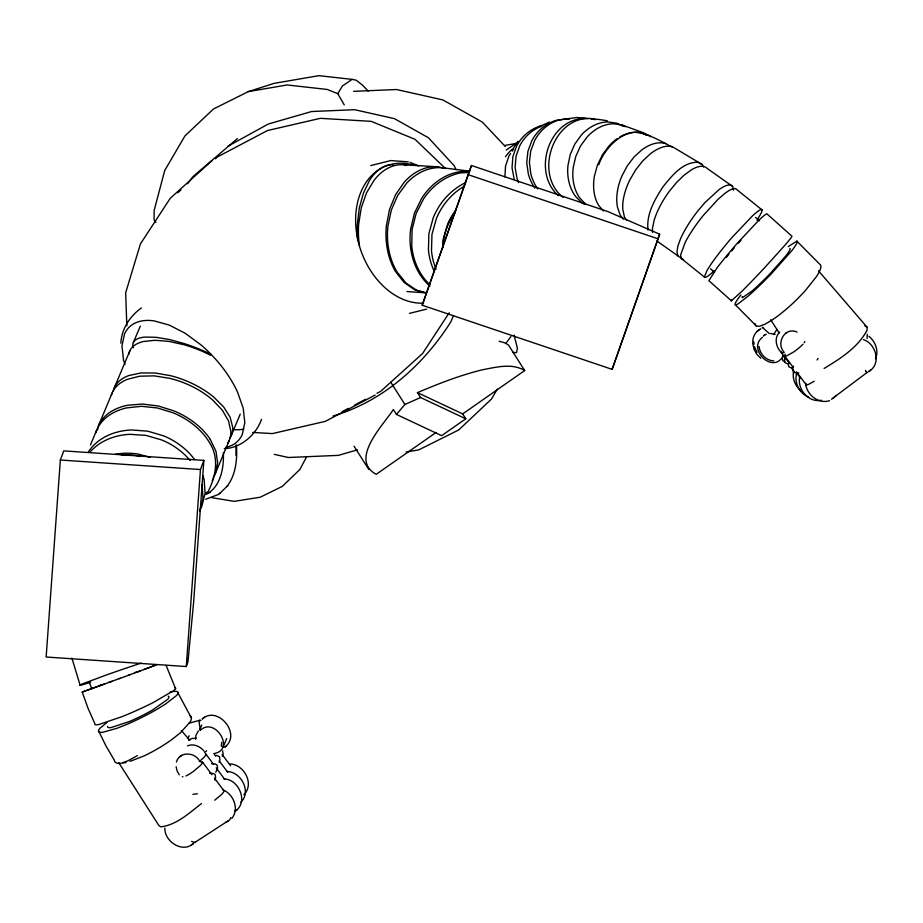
<?xml version="1.0" encoding="UTF-8"?>
<svg xmlns="http://www.w3.org/2000/svg" width="923" height="923" viewBox="0 0 923 923"><rect width="100%" height="100%" fill="white"/><g stroke="black" fill="none" stroke-linecap="round" stroke-linejoin="round"><path stroke-width="1.38" d="M223.354 452.535C224.024 467.707 220.862 486.825 206.094 494.393M235.93 455.293L236.046 447.136M236.588 447.724C237.153 461.119 235.423 475.691 226.873 486.502M442.855 247.687L443.132 239.519L447.805 223.666A64.287 61.679 -60.8 0 1 456.274 209.406M443.202 247.272L443.444 240.465A64.16 62.372 -51.7 0 1 455.131 212.694M867.078 338.545L867.262 334.357M164.848 828.104C164.34 841.488 182.592 853.498 193.299 843.599L190.911 845.364M504.904 176.893L505.55 165.978L509.092 155.675L510.65 153.426M60.353 460.012L46.15 657.014L186.261 666.533L187.957 661.964L193.645 602.05L203.856 460.392L63.745 450.886L60.353 460.012L200.464 469.53L203.856 460.392M186.261 666.533L200.464 469.53M195.641 739.288L195.941 735.343L198.376 730.843M221.347 746.315L221.647 742.369M752.822 343.01C752.314 337.068 755.464 331.345 760.806 328.761M793.503 371.957C792.176 379.122 795.603 386.46 801.118 390.971M796.376 374.173C794.357 383.541 799.826 393.579 808.686 397.132M799.803 376.549C796.768 389.01 808.56 403.039 821.505 400.247M230.75 817.674L229.862 819.739L194.603 842.595L191.603 841.384M704.353 277.027L707.306 269.885L711.518 263.447A42.943 4.546 -49.8 0 1 731.385 238.18L752.326 216.005A47.061 4.984 -49.8 0 1 762.063 209.925L736.762 189.584A46.935 10.072 -52.2 0 0 724.555 193.68L717.886 199.46L703.211 215.521A42.943 9.218 -52.2 0 0 685.224 242.322L680.609 255.013L681.151 258.371L704.353 277.027A47.061 4.984 -49.8 0 0 714.102 270.947M762.075 209.925L761.556 212.44L757.01 220.285M120.855 343.16C121.513 328.842 130.005 316.07 141.404 307.936M214.078 753.537C235.711 749.961 215.14 716.386 200.36 730.231M97.561 429.818L98.473 425.734L112.248 392.771M213.282 477.595A65.072 43.196 22.1 0 0 215.232 473.891L217.666 463L215.947 451.209L210.202 439.313M96.027 432.725L96.627 430.164A64.875 45.942 22 0 1 126.532 407.908L141.507 406.305L157.395 407.978L173.12 412.8A62.176 44.027 22 0 1 209.094 441.967C219.789 457.82 215.901 477.376 207.248 493.136M261.567 419.342C256.052 434.664 241.099 448.105 224.301 448.624M199.68 511.469L203.002 498.385L202.137 484.552M785.242 357.097L784.492 359.658L785.023 362.693L787.942 363.904M793.48 366.166L792.73 368.727L793.261 371.75L795.003 372.811L798.81 372.973M219.189 762.248L219.939 759.733L219.466 756.675L216.605 755.383M214.851 780.131L215.601 777.616L215.14 774.559L213.386 773.486L209.625 773.243M222.351 756.41L223.112 753.883L222.639 750.826M422.203 305.213L471.457 165.505L608.003 211.621L659.657 234.211L613.807 364.781L612.111 369.35L422.203 305.213L471.457 165.505M612.111 369.35L659.657 234.211M90.477 444.967L96.627 430.164M215.232 473.891L229.008 440.929M114.348 387.683L129.924 350.659M231.108 435.852L240.234 414.127M133.374 342.514L140.296 326.131M453.551 315.551L450.724 322.081C423.369 365.093 382.584 401.655 333.007 416.008M199.656 729.943L201.791 725.016M222.974 747.203L226.712 738.573M773.751 334.553L776.947 329.292M875.489 358.77C879.042 350.982 875.362 341.475 868.935 336.307M176.466 762.04C179.039 751.657 194.015 751.784 199.091 760.229M187.807 738.492L189.146 735.746M598.692 164.836C605.569 145.038 629.682 122.401 650.877 136.742M782.992 356.093C773.37 374.484 746.834 349.54 762.421 337.299M306.609 456.827L299.883 469.472L282.242 486.444L260.136 497.243L234.165 501.362L211.032 497.532M785.254 354.144L784.642 355.297A11.595 2.181 -36.6 0 0 786.858 355.782L793.688 351.951A13.049 2.457 -36.6 0 0 801.118 346.056L802.941 344.233M804.187 342.698L804.798 341.545M497.301 389.102L491.498 399.036L458.766 429.922L418.754 449.87L406.12 452.039M344.244 104.887L337.783 93.661L342.41 85.989L352.078 79.378L356.07 80.151L362.474 85.101L368.231 91.112M817.097 359.97L818.09 358.424M836.238 395.356L832.892 398.644M449.178 312.805L422.549 353.555L380.714 391.317L376.976 393.29M215.797 772.205L217.586 768.109L217.113 765.052L215.371 763.99L211.609 763.736M511.965 150.241L518.195 141.219M512.196 151.176L513.753 148.926M187.565 183.781L192.665 176.881L237.476 138.542M505.862 343.402L510.927 336.549M396.452 414.427L404.909 404.482L420.565 397.525L465.792 418.788L441.632 435.668L396.452 414.427L393.348 409.535C383.437 424.926 348.975 459.446 376.192 474.341L436.175 432.414M738.4 243.199L740.915 240.395M231.846 818.355C239.634 808.952 233.438 793.803 222.651 789.719M205.737 499.228L218.093 494.601L220.505 492.709M506.15 150.034L518.345 141.819M219.455 493.736L227.843 485.556M204.71 752.591L206.648 750.745M200.914 720.528L199.922 720.205L199.033 722.259L200.36 729.562M779.716 332.095C773.497 337.853 776.231 348.709 782.462 353.382M212.025 160.602L170.19 198.364L140.434 243.914L125.666 292.776L126.832 325.807M177.827 192.734L180.966 189.907M215.474 158.756L217.563 156.864L267.393 130.57L320.316 118.329L371.173 121.34L414.981 139.292L445.417 168.494M224.935 747.03C241.918 734.339 217.782 704.872 202.114 719.04L204.514 717.263M243.845 794.761C254.771 784.215 244.157 764.152 229.792 763.932M240.857 802.283C251.794 791.738 241.168 771.663 226.804 771.455M237.246 809.586L234.846 811.352C248.956 802.918 239.219 779.093 223.885 778.897M194.603 842.595L195.341 841.961M199.333 761.579L203.625 757.748A11.607 2.192 -36.6 0 0 205.921 754.091L205.344 753.779M788.242 246.591L796.861 241.145L819.762 264.232A47.05 9.472 -43.3 0 1 816.578 276.45L804.614 291.483L796.711 299.64A43.012 8.653 -43.3 0 1 771.813 320.2L765.005 324.192L759.767 326.2L756.468 326.107L735.458 304.925A47.119 4.384 -45.6 0 1 740.881 294.956M201.456 803.61C189.192 812.955 176.593 825.081 160.671 826.846L158.756 825.335L118.755 762.64M757.252 331.288L759.641 329.488M179.697 756.837L181.589 755.441M224.912 747.053L226.112 746.119M214.747 800.206L221.612 794.426A11.607 2.192 -36.6 0 0 223.908 790.769L214.482 778.124M865.405 370.331L866.916 372.592L831.461 399.232M731.408 300.817L742.496 290.71A42.954 1.604 -46.8 0 0 764.775 267.555L785.196 244.93A47.131 1.765 -46.8 0 0 791.796 236.08L767.244 214.136A47.096 3.404 -49.1 0 0 758.256 220.851L737.442 243.13A42.943 3.104 -49.1 0 0 716.998 267.912L708.899 280.696L731.408 300.817A47.131 1.765 -46.8 0 1 731.616 299.94M763.506 335.834L766.182 334.172M797.045 332.084C784.838 326.419 775.632 343.344 784.158 352.321M868.208 371.773L870.608 370.169M106.86 722.571L100.284 727.959A47.119 6.784 -26.3 0 0 103.041 732.216L117.013 728.282L126.439 724.543A42.966 6.184 -26.3 0 0 156.76 709.441L165.252 704.249L176.247 695.746A47.119 6.784 -26.3 0 0 173.489 691.489L169.89 692.285M763.575 335.776L764.475 335.141M785.519 333.411L786.419 332.788M869.385 371.046C881.627 363.754 875.881 343.621 863.501 339.606M524.679 370.561C511.942 362.774 496.032 367.285 482.383 369.788C460.058 375.269 438.575 383.645 417.461 392.633L462.688 413.896L524.679 370.561L508.481 345.006L504.431 342.698L499.147 341.268M188.615 740.258L191.811 738.504L196.08 738.146M814.259 381.245L808.283 384.522A11.595 2.181 -36.6 0 1 806.067 384.026M137.342 755.625L127.893 760.829L123.013 762.525M228.443 821.02L225.593 822.405M824.112 368.45C840.426 358.562 858.113 347.44 867.124 330.03L867.02 327.111L818.47 270.808M227.75 146.307L268.305 124.017L311.57 111.533L354.605 109.699L394.467 118.652L428.434 137.769L454.208 165.748L455.974 169.636M342.11 411.693L348.329 408.404M354.559 405.116L365.773 399.209M375.165 395.056L325.346 421.35L272.423 433.591L252.648 432.426M352.078 79.378L318.873 75.663L274.131 83.358L248.287 91.631L213.467 109.006L184.969 135.889L164.744 170.455L154.164 210.363L154.118 220.078L155.906 222.339M187.531 745.876C193.403 743.246 200.383 746.407 204.11 751.218M539.655 126.486L549.543 122.044M174.839 687.612A47.131 4.569 -24.2 0 1 173.501 690.716L153.172 702.565A42.954 4.165 -24.2 0 1 122.321 716.548L99.038 724.463A47.131 4.569 -24.2 0 1 94.931 723.828L88.02 708.241L82.228 692.1L92.369 688.27M99.834 685.535L102.13 684.681M143.757 669.567L155.145 665.252M157.141 664.641L136.65 672.209M99.972 685.431L102.603 684.462M128.643 675.163L140.469 670.836M119.252 678.67L130.085 674.678M108.706 682.535L120.278 678.243M134.896 672.59L137.354 671.702M112.133 681.232L82.228 692.1M735.458 304.925L737.812 304.071L748.022 296.214A42.966 4.004 -45.6 0 0 771.213 273.923L791.438 251.114A47.119 4.384 -45.6 0 0 796.861 241.145M104.761 683.931L91.654 688.627L89.393 682.339M829.604 400.674C818.424 404.366 806.448 394.594 805.617 383.31M141.046 663.141L138.369 664.018A42.943 1.085 -19 0 0 106.364 674.99L83.324 683.551A47.061 1.188 -19 0 0 82.77 684.67L90.581 682.339M130.051 761.325L143.423 756.202A43.012 10.095 -30.5 0 0 172.601 738.977L180.504 732.689L190.23 721.832A47.05 11.041 -30.5 0 0 189.965 715.602M197.384 793.803L192.895 794.334M357.409 449.87L338.36 455.374L288.299 457.496L274.258 454.347M370.711 165.586L390.729 160.567L408.266 161.871M189.192 723.147L199.922 720.205M426.657 309.124L409.547 313.347M505.089 145.361L517.411 143.238M248.287 91.631L287.076 84.962L327.169 89.45L337.783 93.661M200.672 761.925L202.483 762.029L211.909 774.674M588.182 118.571C549.866 115.456 530.933 171.309 558.323 195.63M119.782 763.425L126.013 762.56M469.057 172.451L460.462 172.901A64.887 55.507 -79.4 0 0 423.588 198.883L416.135 213.478L412.096 229.539L411.762 245.956A62.153 53.165 -79.4 0 0 429.945 284.792M353.613 91.342L396.521 89.519L442.89 99.926L482.406 122.159L505.377 146.595M206.037 492.49L210.052 492.64M359.497 245.795A61.599 38.824 -87.7 0 1 358.678 223.989L361.285 207.779L366.489 192.953L373.907 180.516A66.375 41.835 -87.7 0 1 403.962 164.825L438.425 166.832L443.605 168.274M406.997 291.553L426.068 292.891L414.404 289.649L403.962 282.323L395.436 271.42A61.818 44.327 -85.6 0 1 386.379 225.593L389.541 209.429L395.609 194.649L404.182 182.269A65.833 47.2 -85.6 0 1 438.425 166.821M585.355 118.144L576.737 117.521L559.073 119.944A45.977 41.593 81.9 0 0 534.717 140.4L530.737 150.98L529.387 162.321L530.783 173.651A42.354 38.305 81.9 0 0 537.763 188.973M512.796 352.39L516.499 352.655L517.399 348.236L514.088 335.211M426.449 293.029L416.965 290.457L406.062 283.096L397.19 272.158A61.922 46.554 -84.5 0 1 387.914 226.32L391.294 210.167L397.721 195.422L406.743 183.089A65.591 49.311 -84.5 0 1 442.659 167.79L469.622 171.182M634.493 132.266C648.223 133.166 660.199 140.988 672.198 147.08M569.468 119.159L566.814 118.802L556.246 120.348A45.965 42.239 74.6 0 0 531.786 140.827L527.898 151.384L526.721 162.69L528.325 173.997A42.32 38.881 74.6 0 0 534.855 188.084M770.451 333.491L775.101 334.449M773.762 360.939C766.136 360.535 759.802 354.051 759.087 346.529M791.715 368L788.796 366.777L788.265 363.754M643.816 132.924L622.114 125.009L613.287 123.751A46.035 35.028 -72.9 0 0 587.132 136.95L580.509 145.996L575.756 156.472L573.195 167.64A42.654 32.455 -72.9 0 0 579.644 197.857L586.001 204.537M591.02 118.998L595.266 119.632M597.827 119.309L607.299 120.74M597.181 119.471C555.888 109.733 531.763 172.451 563.03 197.372M866.916 372.592L866.086 371.738M442.659 167.79L445.371 168.528M140.388 456.47L137.746 455.731A64.195 58.276 21.6 0 0 121.386 455.189M150.287 457.462L138.392 454.093A64.218 56.453 21.7 0 0 115.467 454.231M403.962 164.825L406.535 165.621M468.065 174.643L657.961 238.78M409.997 162.344L418.673 165.898M623.048 126.278L617.164 123.267L608.015 121.917A46.023 36.551 -76 0 0 581.398 134.977L574.821 144.046L570.229 154.556L567.922 165.805A42.585 33.828 -76 0 0 575.49 196.345L582.263 203.141L584.617 204.341M622.114 125.009L625.482 126.763M182.304 776.601L182.892 776.901M643.908 133.95L646.296 135.231M703.545 166.971L702.265 164.571L697.926 162.217C682.639 162.033 671.932 175.785 663.152 186.596C654.788 199.368 646.112 214.217 648.015 230.058M784.585 361.654L782.831 360.605L782.312 358.62M864.782 325.738L867.02 327.111M702.265 164.571L672.279 146.653A46.369 23.86 -60.2 0 0 650.334 153.841L642.65 161.017L635.659 169.901L629.844 179.893A42.954 22.106 -60.2 0 0 622.806 209.533L624.467 217.067L626.625 220.32M657.038 241.088L678.013 255.948A46.842 12.53 -53.4 0 0 680.932 257.332M733.647 190.115L732.585 186.365L707.191 168.471A46.623 17.352 -56 0 0 691.281 169.913L684.001 175.243L676.513 182.546L669.325 191.315A43 16.003 -56 0 0 654.176 220.159L652.423 228.431L652.538 232.4M763.021 327.861L762.317 327.33L769.217 333.468M755.545 217.39L759.594 220.851M710.491 268.766L714.529 272.239M760.725 358.228L756.779 354.213L754.056 349.275L752.822 343.898M603.48 210.986L598.808 205.644A42.793 29.859 -68.3 0 1 594.4 176.155L597.423 165.148L602.465 154.776L609.18 145.765A46.058 32.143 -68.3 0 1 617.129 138.715M181.416 730.589L189.815 740.304M623.313 219.143L620.187 215.151L617.429 207.04A42.885 26.398 -64.1 0 1 621.906 176.028L627.294 165.817L634.147 156.852L641.97 149.745A46.185 28.428 -64.1 0 1 665.887 143.596M784.712 355.978L793.284 367.469M796.711 372.073L806.137 384.706M781.493 352.713L789.211 363.051M796.064 372.246L800.345 377.992M782.935 355.574L785.508 359.024M791.438 367.827L794.865 372.431M222.062 754.368L230.623 765.859M214.101 753.976L215.809 756.283M219.236 760.875L227.808 772.366M205.921 754.091L213.64 764.44M216.201 767.89L224.774 779.381M770.705 319.762L779.174 332.984M462.688 413.896L465.792 418.788M417.461 392.633L420.565 397.525M390.798 382.226L404.909 404.482M354.051 446.213L368.704 469.334M191.407 717.99L178.012 693.011M757.033 352.355L754.426 346.736M179.258 774.835L177.101 770.947L176.143 766.725M98.519 730.693L105.96 745.911L114.36 760.229A47.05 11.041 -30.5 0 0 119.782 763.425M175.543 688.57L166.14 665.46M124.997 364.366L123.578 360.339L121.951 345.837L124.513 333.953A65.441 37.035 45.2 0 1 154.245 320.904L169.244 325.069L185.2 333.272L201.041 344.948A86.554 48.988 45.2 0 1 237.499 391.998L243.199 408.128L244.814 422.63L242.253 434.514A65.441 37.035 45.2 0 1 225.535 447.413M80.128 685.27L71.89 658.007M678.013 255.948L676.951 252.198L677.817 246.326L680.563 238.745A42.954 11.491 -53.4 0 1 697.603 211.24L704.93 202.575L719.144 189.538A46.842 12.53 -53.4 0 1 732.585 186.365M514.146 178.912L512.046 167.859L512.853 156.737L516.511 146.296A45.885 43.104 47.4 0 1 541.201 125.69M236.126 444.736L236.553 447.367M753.872 341.96L753.999 344.36M243.857 429.126A65.441 37.035 45.2 0 1 233.6 429.599M423.611 303.136A71.786 53.107 70.7 0 1 355.828 226.112A71.786 53.107 70.7 0 1 414.069 165.263M185.915 775.989A13.037 2.457 -36.6 0 0 193.322 771.478L200.187 765.686A11.607 2.192 -36.6 0 0 202.483 762.029M783.639 352.517A11.595 2.181 -36.6 0 1 781.423 352.032M505.481 156.772A58.853 48.965 37.7 0 1 511.919 149.491M168.217 696.207A36.332 5.226 -26.3 0 1 167.582 699.426L152.595 709.96A33.17 4.777 -26.3 0 1 129.185 721.624L111.083 727.555A36.332 5.226 -26.3 0 1 107.587 726.389M726.355 257.436A33.147 2.4 -49.1 0 1 728.974 254.229M731.743 250.906A33.147 2.4 -49.1 0 1 734.2 248.01M683.585 259.386A46.935 10.072 -52.2 0 1 681.151 258.371M742.254 296.641A36.332 3.38 -45.6 0 0 742.461 297.656L752.13 290.953A33.17 3.092 -45.6 0 0 770.024 273.75L785.669 256.098A36.332 3.38 -45.6 0 0 789.857 248.414M756.468 326.096A47.05 9.472 -43.3 0 1 755.314 323.892M619.552 137.135A46.058 32.143 -68.3 0 1 625.771 134.112M627.005 133.673A46.058 32.143 -68.3 0 1 633.27 132.358M541.778 126.139A45.919 43 56.5 0 0 519.741 145.834L516.015 156.31L515.115 167.513L517.088 178.658A42.354 39.654 56.5 0 0 518.53 182.65M190.138 460.542A62.291 50.638 21.9 0 0 161.848 440.017L146.042 435.391L129.901 434.318A64.402 52.346 21.9 0 0 90.223 451.866M88.296 452.028A64.472 50.927 21.9 0 1 131.701 429.968L147.784 431.179L163.579 435.841A62.303 49.207 21.9 0 1 194.568 459.458M203.025 475.68A62.303 49.207 21.9 0 1 204.133 479.741L205.125 493.251L201.941 506A64.472 50.927 21.9 0 1 200.187 509.531M213.398 478.333A64.875 45.942 22 0 1 212.244 480.687M98.473 425.734A65.072 43.196 22.1 0 1 127.639 405.255L142.442 404.055L158.225 405.982L173.916 410.885A62.129 41.247 22.1 0 1 210.202 439.313M227.75 443.352A65.545 37.22 22.2 0 0 230.842 431.468L228.569 421.003L222.351 410.25L212.602 399.947A61.968 35.189 22.2 0 0 169.774 378.338L154.222 375.869L139.777 376.192L127.443 379.284A65.545 37.22 22.2 0 0 111.314 395.321M113.183 391.283A65.798 34.439 22.2 0 1 129.012 375.488L141.127 372.927L155.387 373.019L170.836 375.742A61.864 32.386 22.2 0 1 213.767 397.098L223.689 406.985L230.127 417.208L232.665 427.049A65.798 34.439 22.2 0 1 229.931 438.079M128.978 354.074A66.341 27.678 22.2 0 1 143.284 341.556L154.856 340.275L168.701 341.348L183.885 344.694A61.645 25.717 22.2 0 1 210.571 355.263M133.293 347.821A66.894 19.614 22.3 0 1 145.176 337.068L156.114 337.31L169.474 339.537L184.358 343.621A61.426 18.01 22.3 0 1 210.998 354.305M464.65 185.984A64.402 59.476 -71.8 0 0 436.417 218.463L431.964 234.407L431.491 250.791A62.291 57.526 -71.8 0 0 436.071 269.181M434.156 271.074A62.291 56.661 -74 0 1 428.434 250.064L428.895 233.669L433.256 217.701A64.472 58.645 -74 0 1 465.7 182.592M429.945 286.142A62.164 51.227 -81.4 0 1 410.62 229.204L414.45 213.121L421.603 198.468A65.025 53.58 -81.4 0 1 469.553 171.286M357.755 240.661A61.38 32.178 -89.5 0 1 357.374 224.185L359.301 207.975L363.408 193.126L369.408 180.654A66.929 35.086 -89.5 0 1 393.002 164.767"/></g></svg>
